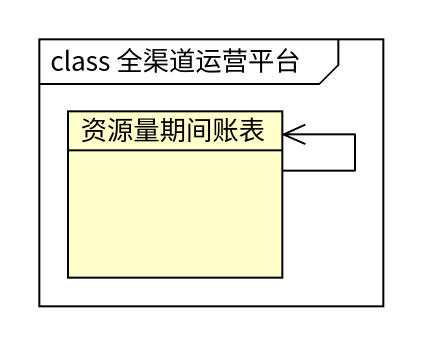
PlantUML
@startuml
mainframe class 全渠道运营平台
hide circle
hide empty members
class 资源量期间账表
资源量期间账表 --> 资源量期间账表
@enduml
